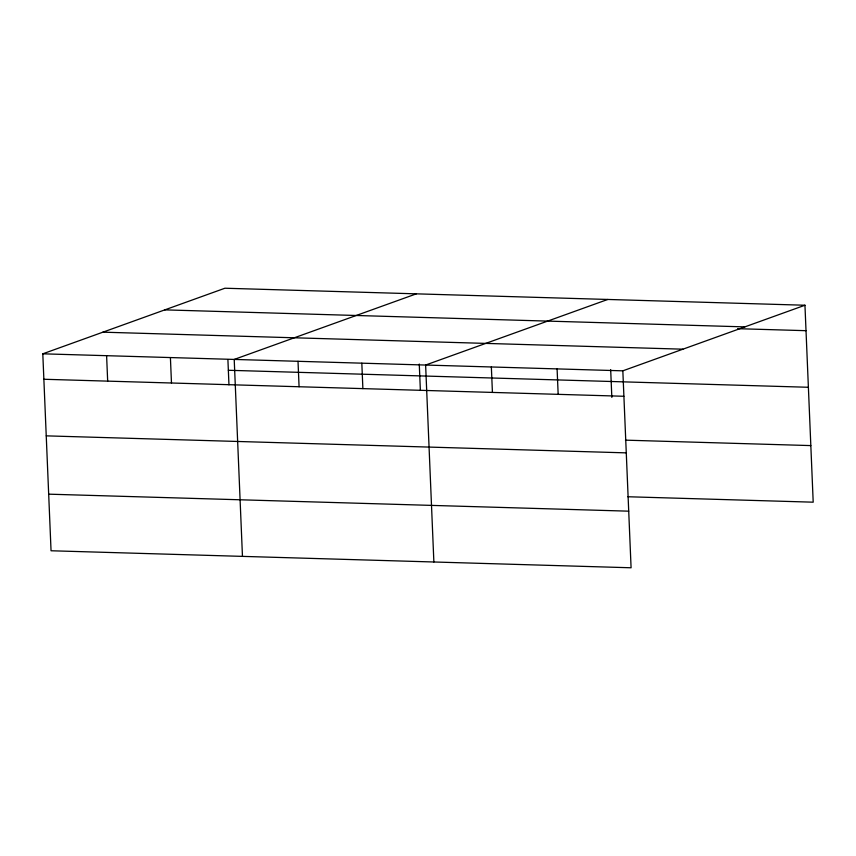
<?xml version="1.0" encoding="UTF-8"?>
<svg xmlns="http://www.w3.org/2000/svg" width="856" height="856" viewBox="0 0 856 856"><rect width="100%" height="100%" fill="white"/><g stroke="black" fill="none" stroke-linecap="round" stroke-linejoin="round"><path stroke-width="1.28" d="M804.95 305.239L622.836 370.83L631.086 567.774L51.05 550.761L42.8 353.817L224.914 288.226L804.95 305.239L813.2 502.183L627.822 496.748M416.326 293.843L234.212 359.434L242.462 556.379M607.739 299.461L425.625 365.041L433.874 561.985M164.812 309.872L744.848 326.885M737.647 328.683L806.01 330.684M102.902 332.171L682.928 349.184M42.8 353.817L622.836 370.83M228.349 370.274L808.385 387.276M43.87 379.262L623.896 396.275M625.447 440.155L810.825 445.591M46.235 435.854L626.271 452.867M48.685 494.169L628.711 511.171M610.681 369.653L611.837 397.398M557.096 368.904L558.165 394.349M491.355 366.978L492.425 392.412M419.269 364.035L420.371 390.454M361.82 363.169L362.88 388.613M298.016 361.307L299.076 386.752M227.91 359.734L228.959 384.847M170.408 357.562L171.478 383.007M106.604 355.689L107.674 381.134"/></g></svg>
